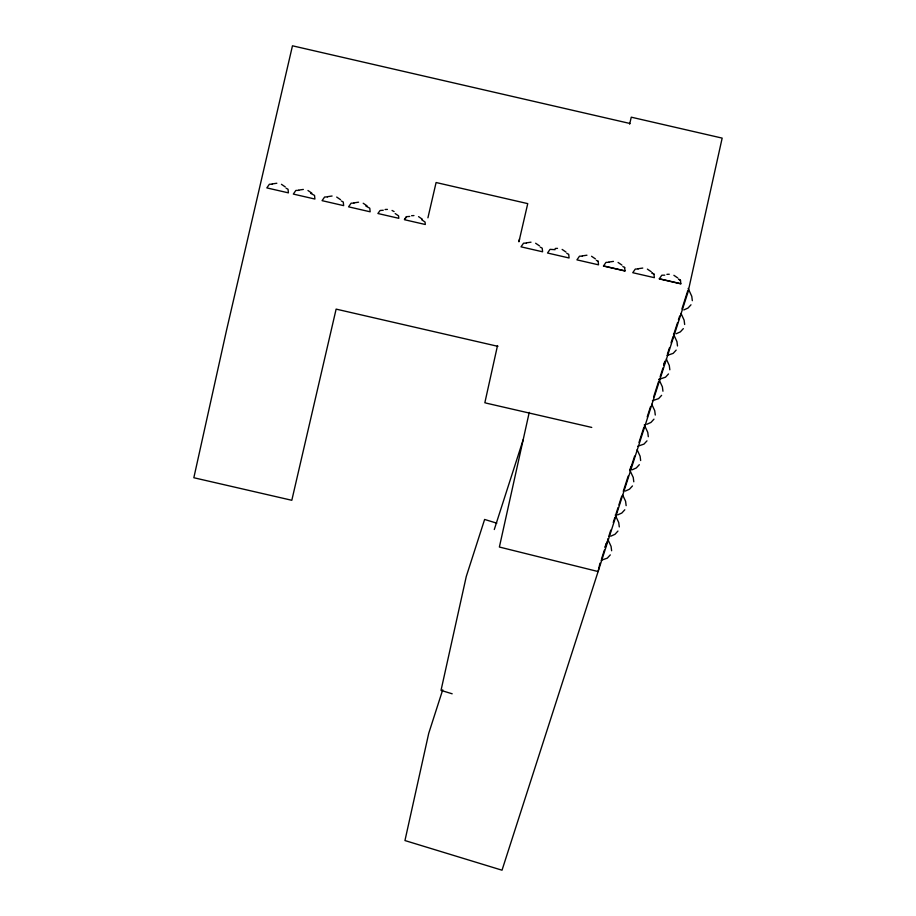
<?xml version="1.0" encoding="UTF-8"?>
<svg xmlns="http://www.w3.org/2000/svg" width="916" height="916" viewBox="0 0 916 916"><rect width="100%" height="100%" fill="white"/><g stroke="black" fill="none" stroke-linecap="round" stroke-linejoin="round"><path stroke-width="1.37" d="M629.761 470.045L633.254 477.465L633.792 481.805M519.555 238.916L518.914 241.813L527.742 203.627L436.096 182.524L427.921 217.825M484.827 402.822L497.514 345.572M529.242 412.372L499.38 547.035L598.114 571.55L599.957 563.191M629.647 124.141L631.261 117.179L722.163 138.11L688.053 291.952L502.025 870.2L404.952 840.556L428.734 733.292L442.726 689.805M494.285 529.528L523.162 439.772M605.052 547.047L606.22 543.417M629.807 470.114L630.975 466.484M663.665 364.877L664.833 361.248M601.503 559.023L604.365 550.115M605.178 547.573L607.228 541.207M608.751 536.467L610.789 530.101M613.251 522.464L614.888 517.38M616.01 513.899L618.06 507.544M618.884 504.991L621.746 496.083M623.269 491.342L628.181 476.068M630.529 468.797L634.616 456.076M639.002 442.428L643.914 427.154M647.211 416.94L650.486 406.761M653.635 396.926L658.547 381.663M660.127 376.797L662.989 367.889M663.814 365.335L665.039 361.522M667.375 354.24L669.424 347.874M671.062 342.779L673.111 336.424M673.821 334.065L677.6 322.489M678.424 319.913L679.661 316.054M681.939 308.944L687.698 290.899M404.563 219.302L406.475 216.565M582.336 256.148L579.496 256.194L576.931 259.858L598.526 264.827L598.148 261.197M608.945 262.308L605.991 262.377L603.438 266.041L625.021 270.999L624.655 267.38M638.154 269.006L635.315 269.052L632.75 272.705L654.345 277.674L653.967 274.044L652.02 273.014M664.764 275.155L661.81 275.224L659.257 278.888L680.84 283.857L680.473 280.227L678.527 279.185L680.451 280.342M690.996 304.799L687.996 308.062L683.817 309.929M683.336 328.626L680.336 331.89L676.157 333.756M676.168 350.107L673.168 353.37L666.962 355.511M668.508 373.934L665.508 377.197L658.993 379.384M661.615 395.346L658.615 398.609L652.41 400.75M653.955 419.173L650.955 422.436L646.776 424.314M646.982 440.848L643.982 444.1L637.776 446.241M639.322 464.675L636.322 467.939L632.143 469.805M632.464 485.938L629.475 489.201L625.284 491.079M624.804 509.777L621.815 513.04L617.624 514.907M617.945 531.062L614.957 534.326L610.766 536.192M610.296 554.89L607.297 558.153L601.091 560.294M272.212 183.933L276.838 183.246M298.708 190.104L303.345 189.429M327.459 196.688L332.084 196.013M353.954 202.871L358.591 202.184M526.391 242.855L531.017 242.179M582.324 255.885L586.95 255.209M608.819 262.068L613.457 261.392M638.143 268.731L642.769 268.056M385.075 209.512L387.434 209.386M411.582 215.695L413.94 215.569M555.165 248.488L557.523 248.362M666.905 274.353L669.275 274.239M272.224 184.196L269.384 184.242L266.819 187.894L288.414 192.864L288.036 189.246L286.09 188.204M298.731 190.379L295.879 190.425L293.326 194.078L314.909 199.047L314.543 195.417L310.65 193.345M327.47 196.951L324.619 196.997L322.066 200.661L343.649 205.631L343.282 202.001L341.336 200.959M353.977 203.134L351.126 203.18L348.572 206.833L370.156 211.802L369.778 208.184L365.896 206.1M383.254 210.245L380.106 210.497L377.896 213.508L398.815 218.317L398.563 215.855L395.185 213.577M409.75 216.428L406.601 216.668L404.391 219.691L425.31 224.5L425.058 222.038L421.692 219.748M526.414 243.129L523.563 243.175L521.009 246.828L542.593 251.797L542.215 248.167L540.268 247.137M555.085 249.667L550.058 249.347L547.505 253.011L569.088 257.98L568.721 254.35L566.775 253.32M629.876 123.465L292.467 45.8L226.55 330.172L193.837 477.74L291.815 500.285L336.126 309.116L497.915 346.351M603.552 265.915L624.975 270.838M659.371 278.762L680.794 283.685M485.846 403.051L591.747 427.429M496.804 523.173L484.621 519.452L466.278 576.462L441.02 690.389L452.172 693.79M653.944 274.159L652.043 273.037M624.632 267.495L622.834 266.533M598.125 261.312L596.339 260.35M673.89 275.304L677.748 277.937M647.383 269.121L651.242 271.754M618.071 262.445L621.93 265.079M591.564 256.274L595.434 258.907M562.138 249.427L565.996 252.06M535.631 243.244L539.501 245.877M418.555 216.634L422.413 219.268M392.048 210.451L394.12 211.596M363.205 203.249L367.064 205.882M336.699 197.066L340.557 199.699M307.959 190.494L311.818 193.127M281.452 184.311L285.311 186.944M688.145 288.414L691.775 296.315L692.324 300.666M681.023 313.421L684.115 320.153L684.664 324.493M673.478 334.077L676.947 341.622L677.497 345.973M666.321 359.015L669.287 365.461L669.836 369.801M658.925 379.316L662.394 386.873L662.944 391.212M651.768 404.254L654.734 410.7L655.284 415.04M644.292 424.818L647.761 432.363L648.31 436.703M637.135 449.745L640.101 456.191L640.65 460.542M622.628 494.846L625.594 501.292L626.143 505.643M615.266 515.032L618.735 522.589L619.285 526.929M607.606 538.871L611.075 546.417L611.625 550.756"/></g></svg>
